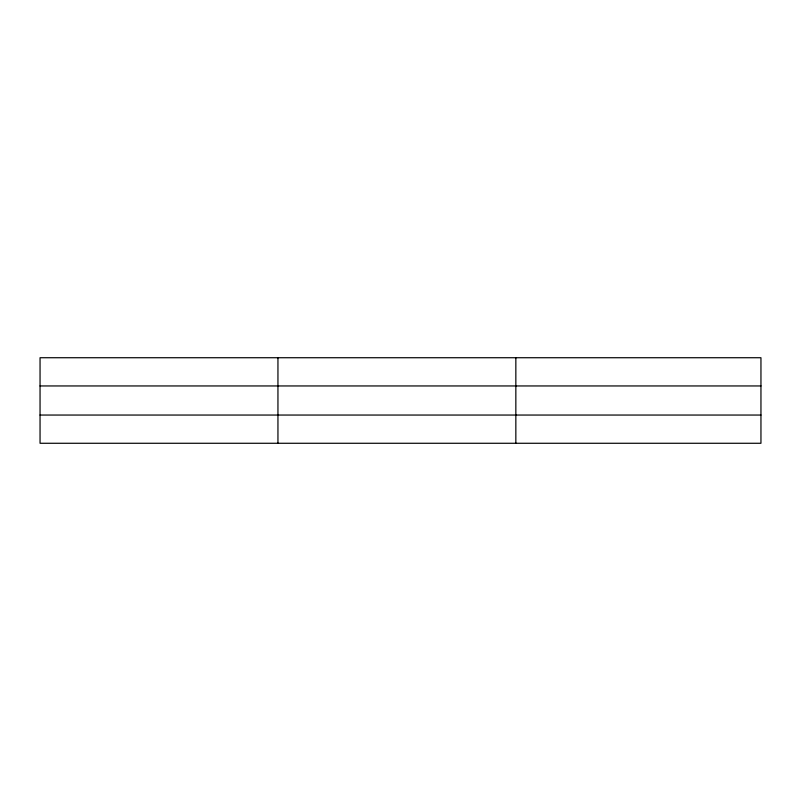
<?xml version="1.0" encoding="UTF-8"?>
<svg xmlns="http://www.w3.org/2000/svg" width="801" height="801" viewBox="0 0 801 801"><rect width="100%" height="100%" fill="white"/><g stroke="black" fill="none" stroke-linecap="round" stroke-linejoin="round"><path stroke-width="1.2" d="M277.947 443.273L277.947 357.727M515.844 443.273L515.844 357.727M760.95 385.952L760.95 357.727L40.05 357.727L40.05 443.273L760.95 443.273L760.95 385.952L40.05 385.952M40.05 415.048L760.95 415.048"/></g></svg>
